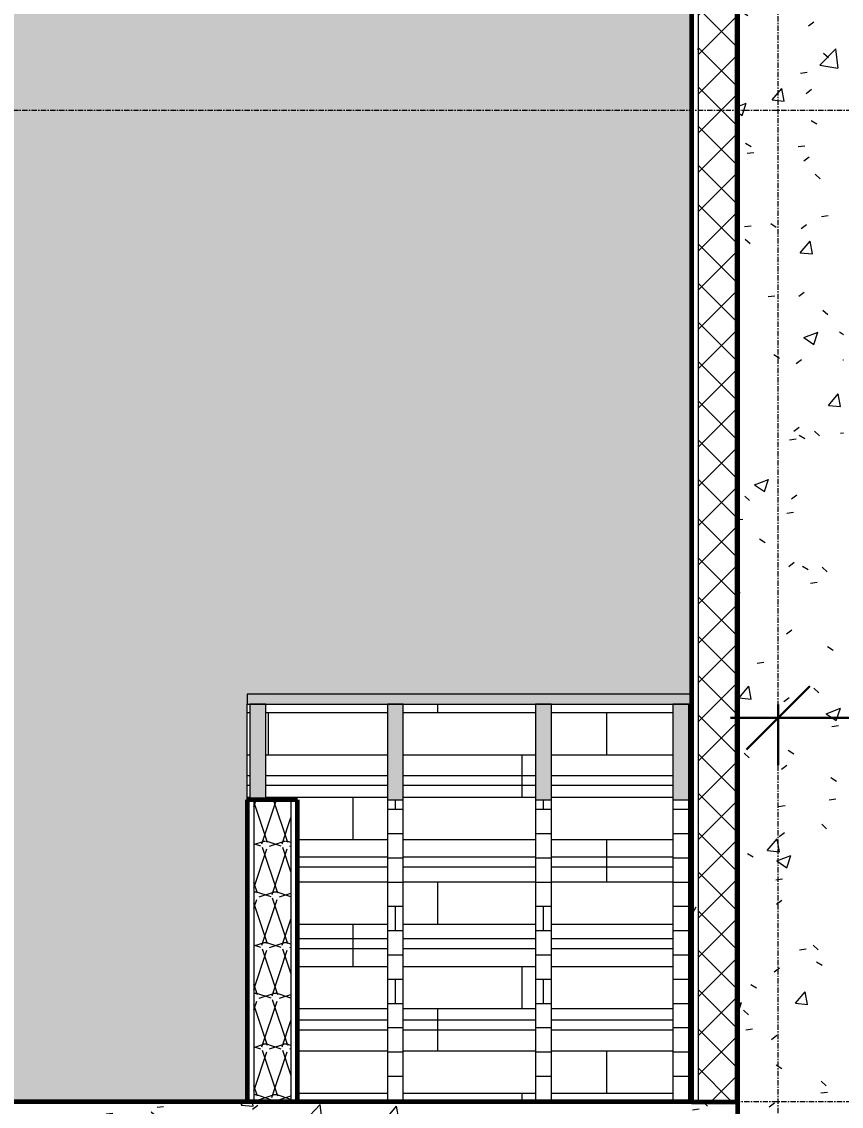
# Model space of a CAD drawing. Header units: inches. Extents: x -3210 to -1935, y -327 to 478.
# Drawn here: x -2403.3 to -2325.8, y -91.8 to 10.8 of the extents above; entities that cross this region are included whole.
import ezdxf

# ---------------------------------------------------------------- set-up
doc = ezdxf.new("R2010")
doc.units = ezdxf.units.IN
doc.header["$MEASUREMENT"] = 0
doc.linetypes.add('Grid Line 1_2_', pattern=[0.875, 0.5, -0.125, 0.125, -0.125])
for name, color, linetype, lineweight in [('A-ANNO-DIMS-1', 211, 'Continuous', 30), ('A-FLOR-LEVL-1', 51, 'Grid Line 1_2_', 9), ('A-FLOR-PATT-1', 8, 'Continuous', 9), ('A-WALL', 113, 'Continuous', 18), ('A-WALL-PATT-1', 111, 'Continuous', 9), ('I-WALL', 2, 'Continuous', 18), ('I-WALL-1', 2, 'Continuous', 60), ('S-FNDN-1', 32, 'Continuous', 60), ('S-GRID-1', 1, 'Grid Line 1_2_', 9), ('S-STRS', 31, 'Continuous', 9)]:
    doc.layers.add(name, color=color, linetype=linetype, lineweight=lineweight)
doc.styles.add('Century Gothic_B', font='GOTHICB.TTF', dxfattribs={"height": 4.5})
doc.dimstyles.new('OD__1_16__Tol__', dxfattribs={"dimscale": 12, "dimtxt": 4.698757, "dimasz": 0.5, "dimexe": 0.375, "dimexo": 0.25, "dimgap": 0.0625, "dimtad": 1, "dimdec": 4, "dimrnd": 0.0625, "dimzin": 3, "dimdsep": 46, "dimlunit": 4, "dimtxsty": 'Century Gothic_B', "dimblk1": 'OBLIQUE', "dimblk2": 'OBLIQUE', "dimsah": 1, "dimcen": 0.09, "dimdle": 0.375, "dimazin": 0, "dimtfac": 1, "dimtdec": 4, "dimtix": 1, "dimtmove": 0, "dimatfit": 3, "dimfxl": 1, "dimtvp": 1, "dimtfill": 1, "dimfrac": 2, "dimtolj": 1, "dimtzin": 0, "dimlwd": 30, "dimlwe": 30, "dimarcsym": 2})
pattern_1 = [(50, (-2422.521, 124.937), (13.77135, -1.20496), [1.44, -15.84]), (355, (-2422.521, 124.937), (-2.6644, 14.4422), [1.152, -12.672]), (100.451, (-2421.373, 124.837), (11.1071, 13.2374), [1.224, -13.462]), (46.184, (-2422.521, 128.777), (20.4913, -3.1779), [2.16, -23.76]), (96.636, (-2420.813, 128.513), (17.9459, 18.7032), [1.836, -20.193]), (351.184, (-2422.52, 128.777), (17.9454, 18.7026), [1.728, -19.008]), (21, (-2420.601, 127.817), (11.4605, -7.73037), [1.44, -15.84]), (326, (-2420.601, 127.817), (4.67135, 13.92315), [1.152, -12.672]), (71.451, (-2419.646, 127.173), (16.1321, 6.19284), [1.224, -13.462]), (37.5, (-2422.521, 124.937), (0.23312, 6.39175), [0.634, -11.885, 0.634, -12.23, -12.72]), (37.5, (-2422.521, 124.937), (0.23312, 6.39175), [-25.382, 0.634, -12.086]), (7.5, (-2422.521, 124.937), (5.05073, 7.57304), [0.634, -6.701, 0.634, -11.597, -4.848]), (7.5, (-2422.521, 124.937), (5.05073, 7.57304), [-19.565, 0.634, -4.214]), (327.5, (-2426.802, 124.937), (10.24958, -0.43289), [0.634, -4.166, 0.634, -14.342, -19.872]), (327.5, (-2426.802, 124.937), (10.24958, -0.43289), [-19.776, 0.634, -19.238]), (317.5, (-2428.722, 124.937), (11.1974, 1.92214), [0.634, -5.606, 0.634, -9.312, -14.112]), (317.5, (-2428.722, 124.937), (11.1974, 1.92214), [-16.186, 0.634, -13.478])]
pattern_2 = [(0, (-2315.962, -90.575), (0, 4), []), (90, (-2315.962, -90.575), (-8, 8), [4, -28]), (90, (-2299.962, -86.575), (-8, 8), [4, -28])]

# ---------------------------------------------------------------- blocks, each defined once
blk = doc.blocks.new('_Oblique')
at = {"color": 0, "linetype": 'ByBlock', "lineweight": -2}
blk.add_line((-0.5, -0.5), (0.5, 0.5), dxfattribs=at)
blk = doc.blocks.new('DIMBLOCK7-BUILDING SECTION - NORTH_SOUTH - LOOKING EAST')
at = {"layer": 'A-ANNO-DIMS-1', "color": 0, "lineweight": 30, "transparency": 16777216}
for p, q in [((-2331.77, -53.81), (-2331.77, -59.55)), ((-2269.77, -53.81), (-2269.77, -59.55)), ((-2336.27, -55.05), (-2265.27, -55.05))]:
    blk.add_line(p, q, dxfattribs=at)
at = {"layer": 'Defpoints', "color": 0, "transparency": 16777216}
for p in [(-2331.77, -50.81), (-2269.77, -50.81), (-2269.77, -55.05)]:
    blk.add_point(p, dxfattribs=at)
at = {"layer": 'A-ANNO-DIMS-1', "color": 0, "lineweight": 30, "transparency": 16777216, "xscale": 5.999999999999999, "yscale": 5.999999999999999, "zscale": 5.999999999999999, "rotation": 180}
blk.add_blockref('_Oblique', (-2331.77, -55.05), dxfattribs=at)
at = {"layer": 'A-ANNO-DIMS-1', "color": 0, "lineweight": 30, "transparency": 16777216, "xscale": 5.999999999999999, "yscale": 5.999999999999999, "zscale": 5.999999999999999}
blk.add_blockref('_Oblique', (-2269.77, -55.05), dxfattribs=at)
at = {"layer": 'A-ANNO-DIMS-1', "color": 0, "transparency": 16777216, "insert": (-2300.77, -51.94), "char_height": 4.5, "attachment_point": 5, "style": 'Century Gothic_B', "bg_fill": 3, "box_fill_scale": 1.25, "bg_fill_color": 256, "bg_fill_true_color": 13158600, "bg_fill_transparency": 0}
blk.add_mtext('\\A1;5\'-2"', dxfattribs=at)

msp = doc.modelspace()

# ---------------------------------------------------------------- hatches: boundary and pattern name
at = {"layer": 'A-FLOR-PATT-1'}
h = msp.add_hatch(dxfattribs=at)
h.set_pattern_fill('FP_12', color=256, style=0, pattern_type=2)
h.set_pattern_definition(pattern_1)
h.paths.add_polyline_path([(-2359.58668, -95.375), (-2335.58668, -95.375), (-2335.58668, -91.375), (-2409.33668, -91.375), (-2413.33668, -95.375)], flags=0)
at = {"layer": 'A-WALL-PATT-1'}
h = msp.add_hatch(dxfattribs=at)
h.set_pattern_fill('FP_1', color=256, style=0, pattern_type=2)
h.set_pattern_definition([(0, (-2422.521, 124.937), (15.36, 3.84), [0.634, -10.886, 0.634, -10.886, -61.44]), (0, (-2422.521, 124.937), (15.36, 3.84), [-23.04, 0.634, -22.406, 0.634, -10.886, -26.88]), (0, (-2422.521, 124.937), (15.36, 3.84), [-57.6, 0.634, -7.046, 0.634, -18.566]), (120, (-2416.761, 126.857), (-11.00554, 11.38215), [0.634, -10.886, 0.634, -10.886, -61.44]), (120, (-2416.761, 126.857), (-11.00554, 11.38215), [-23.04, 0.634, -22.406, 0.634, -10.886, -26.88]), (120, (-2416.761, 126.857), (-11.00554, 11.38215), [-57.6, 0.634, -7.046, 0.634, -18.566]), (240, (-2414.841, 134.537), (-4.35446, -15.22215), [0.634, -10.886, 0.634, -10.886, -61.44]), (240, (-2414.841, 134.537), (-4.35446, -15.22215), [-23.04, 0.634, -22.406, 0.634, -10.886, -26.88]), (240, (-2414.841, 134.537), (-4.35446, -15.22215), [-57.6, 0.634, -7.046, 0.634, -18.566])])
h.paths.add_polyline_path([(-2339.96168, -91.375), (-2339.33668, -91.375), (-2339.33668, 48), (-2339.96168, 48), (-2339.96168, -84.60547)], flags=0)
h = msp.add_hatch(dxfattribs=at)
h.set_pattern_fill('FP_14', color=256, style=0, pattern_type=2)
h.set_pattern_definition([(45, (-2422.521, 124.937), (-1.856155, 1.856155), []), (135, (-2422.521, 124.937), (-1.856155, -1.856155), [])])
h.paths.add_polyline_path([(-2339.33668, -91.375), (-2335.83668, -91.375), (-2335.83668, 48), (-2339.33668, 48), (-2339.33668, -46.25841)], flags=0)
h = msp.add_hatch(dxfattribs=at)
h.set_pattern_fill('FP_12', color=256, style=0, pattern_type=2)
h.set_pattern_definition(pattern_1)
h.paths.add_polyline_path([(-2335.58668, -95.375), (-2325.58668, -95.375), (-2325.58668, 47.625), (-2335.58668, 47.625), (-2335.58668, -46.25841)], flags=0)
h = msp.add_hatch(dxfattribs=at)
h.set_pattern_fill('FP_17', color=256, style=0, pattern_type=2)
h.set_pattern_definition([(161.57, (-2422.281, 125.177), (-1.9204512, 0.0001504), [0, -13.661, 1.517, 0]), (18.43, (-2422.761, 125.177), (-1.9204512, -0.0001504), [0, -13.661, 1.517, 0]), (108.43, (-2422.281, 125.177), (0.959969, -4.8007366), [4.553, -10.625]), (71.57, (-2422.761, 125.177), (0.959969, 4.8007366), [4.553, -10.625])])
h.paths.add_polyline_path([(-2381.33668, -91.375), (-2377.83668, -91.375), (-2377.83668, -62.80527), (-2381.33668, -62.80527), (-2381.33668, -84.60547)], flags=0)
at = {"layer": 'I-WALL'}
msp.add_hatch(color=256, dxfattribs=at).paths.add_polyline_path([(-2335.83668, -91.375), (-2335.58668, -91.375), (-2335.58668, 48), (-2335.83668, 48), (-2335.83668, -46.25841)], flags=0)
h = msp.add_hatch(color=256, dxfattribs=at)
h.paths.add_polyline_path([(-2456.054, -91.375), (-2435.89918, -91.375), (-2435.89918, 5.125), (-2476.52418, 5.125), (-2476.52418, -8.5), (-2474.33668, -8.5), (-2474.33668, -91.375), (-2457.33668, -91.375)], flags=0)
h.paths.add_polyline_path([(-2419.73062, -91.375), (-2381.96168, -91.375), (-2381.96168, -52.82031), (-2339.96168, -52.82031), (-2339.96168, 19.5), (-2387.46168, 19.5), (-2387.46168, 14.15601), (-2388.96168, 14.15601), (-2388.96168, 19.5), (-2400.46168, 19.5), (-2400.46168, 14.15601), (-2401.96168, 14.15601), (-2401.96168, 19.5), (-2414.46168, 19.5), (-2414.46168, 14.15601), (-2415.96168, 14.15601), (-2415.96168, 19.5), (-2427.46168, 19.5), (-2427.46168, 14.15601), (-2428.96168, 14.15601), (-2428.96168, 19.5), (-2429.21168, 19.5), (-2429.21168, 5.125), (-2430.77418, 5.125), (-2430.77418, -91.375), (-2421.33668, -91.375)], flags=0)
at = {"layer": 'S-STRS'}
for points in [[(-2381.96168, -53.76172), (-2339.96168, -53.76172), (-2339.96168, -52.82031), (-2381.96168, -52.82031)], [(-2381.33668, -62.80527), (-2380.21168, -62.80527), (-2380.21168, -53.76172), (-2381.71168, -53.76172), (-2381.71168, -62.80527)], [(-2368.71168, -62.80527), (-2367.21168, -62.80527), (-2367.21168, -53.76172), (-2368.71168, -53.76172), (-2368.71168, -61.47266)], [(-2354.71168, -62.80527), (-2353.21168, -62.80527), (-2353.21168, -53.76172), (-2354.71168, -53.76172), (-2354.71168, -61.47266)], [(-2341.71168, -62.80527), (-2340.21168, -62.80527), (-2340.21168, -53.76172), (-2341.71168, -53.76172), (-2341.71168, -61.47266)]]:
    msp.add_hatch(color=256, dxfattribs=at).paths.add_polyline_path(points, flags=0)
h = msp.add_hatch(dxfattribs=at)
h.set_pattern_fill('FP_45', color=256, style=0, pattern_type=2)
h.set_pattern_definition(pattern_2)
h.paths.add_polyline_path([(-2354.71168, -60.53125), (-2354.71168, -53.76172), (-2367.21168, -53.76172), (-2367.21168, -60.53125), (-2359.58668, -60.53125)], flags=0)
h.paths.add_polyline_path([(-2381.96168, -60.53125), (-2381.71168, -60.53125), (-2381.71168, -53.76172), (-2381.96168, -53.76172)], flags=0)
h.paths.add_polyline_path([(-2339.96168, -60.53125), (-2339.96168, -53.76172), (-2340.21168, -53.76172), (-2340.21168, -60.53125)], flags=0)
h.paths.add_polyline_path([(-2341.71168, -60.53125), (-2341.71168, -53.76172), (-2353.21168, -53.76172), (-2353.21168, -60.53125), (-2347.08387, -60.53125)], flags=0)
h.paths.add_polyline_path([(-2380.21168, -60.53125), (-2368.71168, -60.53125), (-2368.71168, -53.76172), (-2380.21168, -53.76172)], flags=0)
h = msp.add_hatch(dxfattribs=at)
h.set_pattern_fill('FP_45', color=256, style=0, pattern_type=2)
h.set_pattern_definition(pattern_2)
h.paths.add_polyline_path([(-2367.21168, -61.47266), (-2354.71168, -61.47266), (-2354.71168, -60.53125), (-2367.21168, -60.53125)], flags=0)
h.paths.add_polyline_path([(-2353.21168, -61.47266), (-2341.71168, -61.47266), (-2341.71168, -60.53125), (-2353.21168, -60.53125)], flags=0)
h.paths.add_polyline_path([(-2339.96168, -61.47266), (-2339.96168, -60.53125), (-2340.21168, -60.53125), (-2340.21168, -61.47266)], flags=0)
h.paths.add_polyline_path([(-2381.96168, -61.47266), (-2381.71168, -61.47266), (-2381.71168, -60.53125), (-2381.96168, -60.53125)], flags=0)
h.paths.add_polyline_path([(-2380.21168, -61.47266), (-2368.71168, -61.47266), (-2368.71168, -60.53125), (-2380.21168, -60.53125)], flags=0)
h = msp.add_hatch(dxfattribs=at)
h.set_pattern_fill('FP_45', color=256, style=0, pattern_type=2)
h.set_pattern_definition(pattern_2)
h.paths.add_polyline_path([(-2359.58668, -68.24219), (-2354.71168, -68.24219), (-2354.71168, -61.47266), (-2367.21168, -61.47266), (-2367.21168, -68.24219)], flags=0)
h.paths.add_polyline_path([(-2353.21168, -68.24219), (-2341.71168, -68.24219), (-2341.71168, -61.47266), (-2353.21168, -61.47266), (-2353.21168, -62.80527)], flags=0)
h.paths.add_polyline_path([(-2368.71168, -68.24219), (-2368.71168, -61.47266), (-2380.21168, -61.47266), (-2380.21168, -62.80527), (-2377.21168, -62.80527), (-2377.21168, -68.24219)], flags=0)
h.paths.add_polyline_path([(-2339.96168, -68.24219), (-2339.96168, -61.47266), (-2340.21168, -61.47266), (-2340.21168, -68.24219)], flags=0)
h.paths.add_polyline_path([(-2381.96168, -62.80527), (-2381.71168, -62.80527), (-2381.71168, -61.47266), (-2381.96168, -61.47266)], flags=0)
h = msp.add_hatch(dxfattribs=at)
h.set_pattern_fill('FP_43', color=256, style=0, pattern_type=2)
h.set_pattern_definition([(0, (-2367.962, -93.555), (0, 2.296), []), (90, (-2367.962, -93.555), (-8, 4.592), [2.296, -16.072]), (90, (-2351.962, -91.259), (-8, 4.592), [2.296, -16.072])])
h.paths.add_polyline_path([(-2367.21168, -91.375), (-2367.21168, -62.80527), (-2368.71168, -62.80527), (-2368.71168, -91.375)], flags=0)
h = msp.add_hatch(dxfattribs=at)
h.set_pattern_fill('FP_42', color=256, style=0, pattern_type=2)
h.set_pattern_definition([(0, (-2353.962, -93.555), (0, 2.296), []), (90, (-2353.962, -93.555), (-8, 4.592), [2.296, -16.072]), (90, (-2337.962, -91.259), (-8, 4.592), [2.296, -16.072])])
h.paths.add_polyline_path([(-2354.71168, -91.375), (-2353.21168, -91.375), (-2353.21168, -62.80527), (-2354.71168, -62.80527), (-2354.71168, -84.60547)], flags=0)
h = msp.add_hatch(dxfattribs=at)
h.set_pattern_fill('FP_44', color=256, style=0, pattern_type=2)
h.set_pattern_definition([(0, (-2339.962, -93.555), (0, 2.296), []), (90, (-2339.962, -93.555), (-8, 4.592), [2.296, -16.072]), (90, (-2323.962, -91.259), (-8, 4.592), [2.296, -16.072])])
h.paths.add_polyline_path([(-2341.71168, -91.375), (-2340.21168, -91.375), (-2340.21168, -62.80527), (-2341.71168, -62.80527), (-2341.71168, -84.60547)], flags=0)
h = msp.add_hatch(dxfattribs=at)
h.set_pattern_fill('FP_45', color=256, style=0, pattern_type=2)
h.set_pattern_definition(pattern_2)
h.paths.add_polyline_path([(-2359.58668, -69.18359), (-2354.71168, -69.18359), (-2354.71168, -68.24219), (-2367.21168, -68.24219), (-2367.21168, -69.18359)], flags=0)
h.paths.add_polyline_path([(-2353.21168, -69.18359), (-2341.71168, -69.18359), (-2341.71168, -68.24219), (-2353.21168, -68.24219)], flags=0)
h.paths.add_polyline_path([(-2339.96168, -69.18359), (-2339.96168, -68.24219), (-2340.21168, -68.24219), (-2340.21168, -69.18359)], flags=0)
h.paths.add_polyline_path([(-2377.21168, -69.18359), (-2368.71168, -69.18359), (-2368.71168, -68.24219), (-2377.21168, -68.24219)], flags=0)
h = msp.add_hatch(dxfattribs=at)
h.set_pattern_fill('FP_45', color=256, style=0, pattern_type=2)
h.set_pattern_definition(pattern_2)
h.paths.add_polyline_path([(-2359.58668, -75.95312), (-2354.71168, -75.95312), (-2354.71168, -69.18359), (-2367.21168, -69.18359), (-2367.21168, -75.95312)], flags=0)
h.paths.add_polyline_path([(-2353.21168, -75.95312), (-2341.71168, -75.95312), (-2341.71168, -69.18359), (-2353.21168, -69.18359)], flags=0)
h.paths.add_polyline_path([(-2339.96168, -75.95312), (-2339.96168, -69.18359), (-2340.21168, -69.18359), (-2340.21168, -75.95312)], flags=0)
h.paths.add_polyline_path([(-2377.21168, -75.95312), (-2368.71168, -75.95312), (-2368.71168, -69.18359), (-2377.21168, -69.18359)], flags=0)
h = msp.add_hatch(dxfattribs=at)
h.set_pattern_fill('FP_45', color=256, style=0, pattern_type=2)
h.set_pattern_definition(pattern_2)
h.paths.add_polyline_path([(-2359.58668, -76.89453), (-2354.71168, -76.89453), (-2354.71168, -75.95312), (-2367.21168, -75.95312), (-2367.21168, -76.89453)], flags=0)
h.paths.add_polyline_path([(-2353.21168, -76.89453), (-2341.71168, -76.89453), (-2341.71168, -75.95312), (-2353.21168, -75.95312)], flags=0)
h.paths.add_polyline_path([(-2339.96168, -76.89453), (-2339.96168, -75.95312), (-2340.21168, -75.95312), (-2340.21168, -76.89453)], flags=0)
h.paths.add_polyline_path([(-2377.21168, -76.89453), (-2368.71168, -76.89453), (-2368.71168, -75.95312), (-2377.21168, -75.95312)], flags=0)
h = msp.add_hatch(dxfattribs=at)
h.set_pattern_fill('FP_45', color=256, style=0, pattern_type=2)
h.set_pattern_definition(pattern_2)
h.paths.add_polyline_path([(-2367.21168, -83.66406), (-2354.71168, -83.66406), (-2354.71168, -76.89453), (-2367.21168, -76.89453)], flags=0)
h.paths.add_polyline_path([(-2339.96168, -83.66406), (-2339.96168, -76.89453), (-2340.21168, -76.89453), (-2340.21168, -83.66406)], flags=0)
h.paths.add_polyline_path([(-2353.21168, -83.66406), (-2341.71168, -83.66406), (-2341.71168, -76.89453), (-2353.21168, -76.89453)], flags=0)
h.paths.add_polyline_path([(-2372.82743, -83.66406), (-2368.71168, -83.66406), (-2368.71168, -76.89453), (-2377.21168, -76.89453), (-2377.21168, -83.66406)], flags=0)
h = msp.add_hatch(dxfattribs=at)
h.set_pattern_fill('FP_45', color=256, style=0, pattern_type=2)
h.set_pattern_definition(pattern_2)
h.paths.add_polyline_path([(-2367.21168, -84.60547), (-2354.71168, -84.60547), (-2354.71168, -83.66406), (-2367.21168, -83.66406)], flags=0)
h.paths.add_polyline_path([(-2339.96168, -84.60547), (-2339.96168, -83.66406), (-2340.21168, -83.66406), (-2340.21168, -84.60547)], flags=0)
h.paths.add_polyline_path([(-2341.71168, -84.60547), (-2341.71168, -83.66406), (-2353.21168, -83.66406), (-2353.21168, -84.60547), (-2347.08387, -84.60547)], flags=0)
h.paths.add_polyline_path([(-2371.55606, -84.60547), (-2368.71168, -84.60547), (-2368.71168, -83.66406), (-2377.21168, -83.66406), (-2377.21168, -84.60547)], flags=0)
h = msp.add_hatch(dxfattribs=at)
h.set_pattern_fill('FP_45', color=256, style=0, pattern_type=2)
h.set_pattern_definition(pattern_2)
h.paths.add_polyline_path([(-2340.21168, -91.375), (-2339.96168, -91.375), (-2339.96168, -84.60547), (-2340.21168, -84.60547)], flags=0)
h.paths.add_polyline_path([(-2368.71168, -91.375), (-2368.71168, -84.60547), (-2377.21168, -84.60547), (-2377.21168, -91.375)], flags=0)
h.paths.add_polyline_path([(-2367.21168, -91.375), (-2354.71168, -91.375), (-2354.71168, -84.60547), (-2367.21168, -84.60547), (-2367.21168, -87.82233)], flags=0)
h.paths.add_polyline_path([(-2341.71168, -91.375), (-2341.71168, -84.60547), (-2353.21168, -84.60547), (-2353.21168, -91.375), (-2347.08387, -91.375)], flags=0)

# ---------------------------------------------------------------- linework, layer by layer
at = {"layer": 'A-FLOR-LEVL-1'}
for p, q in [((-1935.47917, 2.375), (-3194.57025, 2.375)), ((-1935.47917, -91.375), (-3194.57025, -91.375))]:
    msp.add_line(p, q, dxfattribs=at)
at = {"layer": 'A-WALL'}
for p, q in [((-2339.33668, 48), (-2339.33668, -91.375)), ((-2335.83668, 48), (-2335.83668, -91.375)), ((-2381.33668, -62.80527), (-2381.33668, -91.375)), ((-2377.83668, -62.80527), (-2377.83668, -91.375))]:
    msp.add_line(p, q, dxfattribs=at)
at = {"layer": 'I-WALL-1'}
for p, q in [((-2339.96168, 48), (-2339.96168, -91.375)), ((-2335.58668, -91.375), (-2335.58668, 48)), ((-2381.96168, -62.80527), (-2381.96168, -91.375)), ((-2377.21168, -62.80527), (-2381.96168, -62.80527)), ((-2377.21168, -91.375), (-2377.21168, -62.80527)), ((-2339.96168, -91.375), (-2335.58668, -91.375))]:
    msp.add_line(p, q, dxfattribs=at)
at = {"layer": 'S-FNDN-1'}
for p, q in [((-2339.96168, -91.375), (-2409.33668, -91.375)), ((-2335.58668, -95.375), (-2335.58668, -91.375))]:
    msp.add_line(p, q, dxfattribs=at)
at = {"layer": 'S-GRID-1'}
msp.add_line((-2331.77418, -165.07357), (-2331.77418, 454.14485), dxfattribs=at)
at = {"layer": 'S-STRS'}
for p, q in [((-2381.96168, -52.82031), (-2381.96168, -53.76172)), ((-2339.96168, -52.82031), (-2381.96168, -52.82031)), ((-2339.96168, -53.76172), (-2339.96168, -52.82031)), ((-2381.96168, -60.53125), (-2381.96168, -53.76172)), ((-2381.96168, -53.76172), (-2339.96168, -53.76172)), ((-2380.21168, -53.76172), (-2381.71168, -53.76172)), ((-2381.71168, -53.76172), (-2381.71168, -62.80527)), ((-2380.21168, -62.80527), (-2380.21168, -53.76172)), ((-2367.21168, -53.76172), (-2368.71168, -53.76172)), ((-2368.71168, -53.76172), (-2368.71168, -62.80527)), ((-2367.21168, -62.80527), (-2367.21168, -53.76172)), ((-2353.21168, -53.76172), (-2354.71168, -53.76172)), ((-2354.71168, -53.76172), (-2354.71168, -62.80527)), ((-2353.21168, -62.80527), (-2353.21168, -53.76172)), ((-2340.21168, -53.76172), (-2341.71168, -53.76172)), ((-2341.71168, -53.76172), (-2341.71168, -62.80527)), ((-2340.21168, -62.80527), (-2340.21168, -53.76172)), ((-2381.96168, -61.47266), (-2381.96168, -60.53125)), ((-2381.71168, -60.53125), (-2381.96168, -60.53125)), ((-2368.71168, -60.53125), (-2380.21168, -60.53125)), ((-2354.71168, -60.53125), (-2367.21168, -60.53125)), ((-2341.71168, -60.53125), (-2353.21168, -60.53125)), ((-2339.96168, -60.53125), (-2340.21168, -60.53125)), ((-2381.96168, -62.80527), (-2381.96168, -61.47266)), ((-2381.71168, -61.47266), (-2381.96168, -61.47266)), ((-2368.71168, -61.47266), (-2380.21168, -61.47266)), ((-2354.71168, -61.47266), (-2367.21168, -61.47266)), ((-2341.71168, -61.47266), (-2353.21168, -61.47266)), ((-2339.96168, -61.47266), (-2340.21168, -61.47266)), ((-2381.71168, -62.80527), (-2380.21168, -62.80527)), ((-2368.71168, -62.80527), (-2367.21168, -62.80527)), ((-2368.71168, -62.80527), (-2368.71168, -91.375)), ((-2367.21168, -91.375), (-2367.21168, -62.80527)), ((-2354.71168, -62.80527), (-2353.21168, -62.80527)), ((-2354.71168, -62.80527), (-2354.71168, -91.375)), ((-2353.21168, -91.375), (-2353.21168, -62.80527)), ((-2341.71168, -62.80527), (-2340.21168, -62.80527)), ((-2341.71168, -62.80527), (-2341.71168, -91.375)), ((-2340.21168, -91.375), (-2340.21168, -62.80527)), ((-2368.71168, -68.24219), (-2377.21168, -68.24219)), ((-2354.71168, -68.24219), (-2367.21168, -68.24219)), ((-2341.71168, -68.24219), (-2353.21168, -68.24219)), ((-2339.96168, -68.24219), (-2340.21168, -68.24219)), ((-2368.71168, -69.18359), (-2377.21168, -69.18359)), ((-2354.71168, -69.18359), (-2367.21168, -69.18359)), ((-2341.71168, -69.18359), (-2353.21168, -69.18359)), ((-2339.96168, -69.18359), (-2340.21168, -69.18359)), ((-2368.71168, -75.95312), (-2377.21168, -75.95312)), ((-2368.71168, -76.89453), (-2377.21168, -76.89453)), ((-2354.71168, -75.95312), (-2367.21168, -75.95312)), ((-2354.71168, -76.89453), (-2367.21168, -76.89453)), ((-2341.71168, -75.95312), (-2353.21168, -75.95312)), ((-2341.71168, -76.89453), (-2353.21168, -76.89453)), ((-2339.96168, -75.95312), (-2340.21168, -75.95312)), ((-2339.96168, -76.89453), (-2340.21168, -76.89453)), ((-2368.71168, -83.66406), (-2377.21168, -83.66406)), ((-2354.71168, -83.66406), (-2367.21168, -83.66406)), ((-2341.71168, -83.66406), (-2353.21168, -83.66406)), ((-2339.96168, -83.66406), (-2340.21168, -83.66406)), ((-2368.71168, -84.60547), (-2377.21168, -84.60547)), ((-2354.71168, -84.60547), (-2367.21168, -84.60547)), ((-2341.71168, -84.60547), (-2353.21168, -84.60547)), ((-2339.96168, -84.60547), (-2340.21168, -84.60547))]:
    msp.add_line(p, q, dxfattribs=at)

# ---------------------------------------------------------------- next in the draw order: dimensions: what is measured, and where the dimension line sits
at = {"layer": 'A-ANNO-DIMS-1'}
dim = msp.add_linear_dim(base=(-2269.77418, -55.05026), p1=(-2331.77418, -50.80762), p2=(-2269.77418, -50.80762), dimstyle='OD__1_16__Tol__', override={"dimpost": '<>', "dimfxl": 62}, dxfattribs=at)
dim.commit()
dim.dimension.update_dxf_attribs({"geometry": 'DIMBLOCK7-BUILDING SECTION - NORTH_SOUTH - LOOKING EAST', "text_midpoint": (-2300.77418, -51.93707)})

doc.saveas('drawing.dxf')
